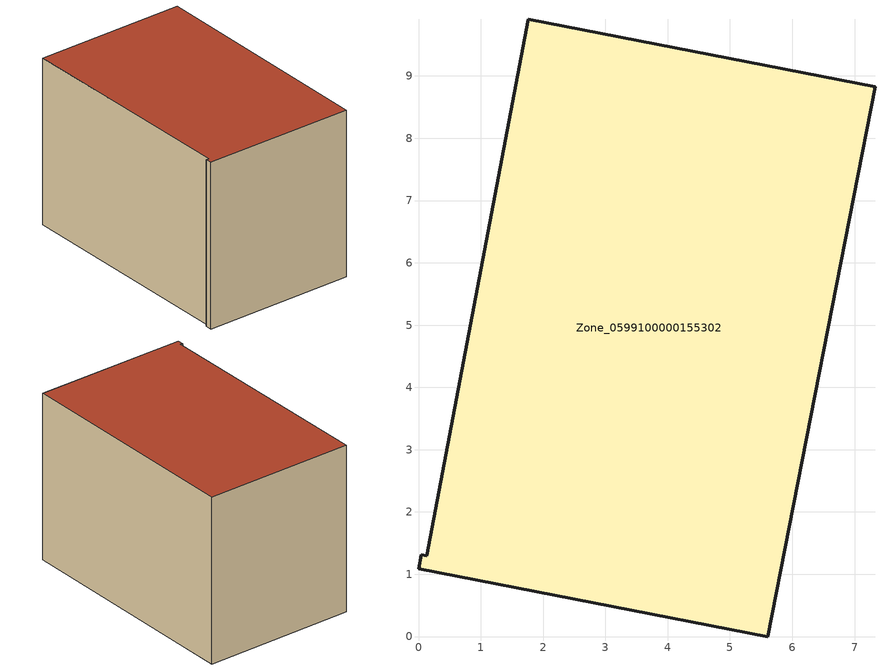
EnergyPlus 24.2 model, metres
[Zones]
Zone_0599100000155302
 floor ground (C_G): 1.76,9.91 7.33,8.83 5.61,0 0,1.09 0.04,1.32 0.13,1.3 z0
 wall outside (C_F): 5.61,0 7.33,8.83 1.76,9.91 0.13,1.3 0.04,1.32 0,1.09 5.61,0 z0:6.3
 roof outside (C_R): 7.33,8.83 1.76,9.91 0.13,1.3 0.04,1.32 0,1.09 5.61,0 z6.3
[BUILDING]
Pand.0599100000155302: North Axis=0; Terrain=City; Loads Convergence Tolerance Value=0.04; Temperature Convergence Tolerance Value=0.4; Solar Distribution=FullExterior; Maximum Number of Warmup Days=25; Minimum Number of Warmup Days=1
[Site:Location]
Rotterdam.The.Hague.AP_ZH_NLD Design_Conditions: Latitude=51.96; Longitude=4.45; Time Zone=1; Elevation=-4.5
[SITE:GROUNDTEMPERATURE:BUILDINGSURFACE]
18, 18, 18, 18, 18, 18, 18, 18, 18, 18, 18, 18
[MATERIAL] Thermal Absorptance=0.9; Solar Absorptance=0.7; Visible Absorptance=0.7
Name | Roughness | Thickness | Conductivity | Density | Specific Heat
G.TC.1946-1964 | MediumSmooth | 0.15 | 1 | 540 | 1210
F.TC.1946-1964 | Rough | 0.3 | 0.857143 | 1920 | 840
R.TC.1946-1964 | MediumRough | 0.2 | 0.235294 | 1500 | 1000
[CONSTRUCTION]
C_G: G.TC.1946-1964
C_F: F.TC.1946-1964
C_R: R.TC.1946-1964
[ZONE]
Zone_0599100000155302: Type=1; Multiplier=1; Ceiling Height=Autocalculate; Volume=Autocalculate; Floor Area=autocalculate; Part of Total Floor Area=Yes
[ZONEINFILTRATION:DESIGNFLOWRATE]
Infil_Zone_0599100000155302: Zone or ZoneList or Space or SpaceList=Zone_0599100000155302; Schedule=AlwaysOn; Design Flow Rate Calculation Method=Flow/Area; Flow Rate per Floor Area=0.003; Constant Term Coefficient=1; Temperature Term Coefficient=0; Velocity Term Coefficient=0; Velocity Squared Term Coefficient=0
[HVACTEMPLATE:ZONE:IDEALLOADSAIRSYSTEM]
Zone_0599100000155302: Maximum Heating Supply Air Temperature=50; Minimum Cooling Supply Air Temperature=13; Maximum Heating Supply Air Humidity Ratio=0.0156; Minimum Cooling Supply Air Humidity Ratio=0.0077; Heating Limit=NoLimit; Cooling Limit=NoLimit; Dehumidification Control Type=ConstantSensibleHeatRatio; Cooling Sensible Heat Ratio=0.7; Dehumidification Setpoint=60; Humidification Control Type=None; Humidification Setpoint=30; Outdoor Air Method=None; Outdoor Air Flow Rate per Person=0.00944; Outdoor Air Flow Rate per Zone Floor Area=0; Outdoor Air Flow Rate per Zone=0; Demand Controlled Ventilation Type=None; Outdoor Air Economizer Type=NoEconomizer; Heat Recovery Type=None; Sensible Heat Recovery Effectiveness=0.7; Latent Heat Recovery Effectiveness=0.65
[ZONECONTROL:THERMOSTAT]
ThermostatControl_Zone_0599100000155302: Zone or ZoneList=Zone_0599100000155302; Control Type Schedule=DualSetpointControlType; Control 1=Thermostat_Zone_0599100000155302; Temperature Difference Between Cutout And Setpoint=0
[THERMOSTATSETPOINT:DUALSETPOINT]
Thermostat_Zone_0599100000155302: Heating Setpoint Temperature Schedule=HeatingSetpoint_Zone_0599100000155302; Cooling Setpoint Temperature Schedule=CoolingSetpoint_Zone_0599100000155302
[SCHEDULE:COMPACT]
HeatingSetpoint_Zone_0599100000155302: Through: 12/31, For: AllDays, Until: 24:00, 21
CoolingSetpoint_Zone_0599100000155302: Through: 12/31, For: AllDays, Until: 24:00, 24
DualSetpointControlType: Through: 12/31, For: AllDays, Until: 24:00, 4
AlwaysOn: Through: 12/31, For: AllDays, Until: 24:00, 1
